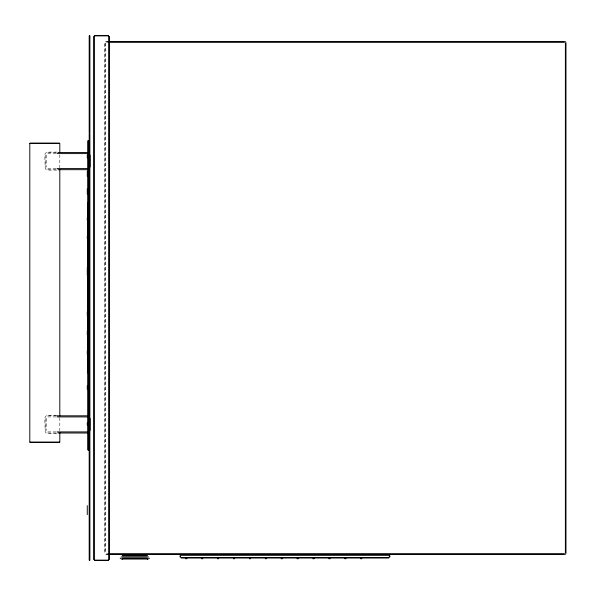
<?xml version="1.0" encoding="UTF-8"?>
<svg xmlns="http://www.w3.org/2000/svg" width="596" height="596" viewBox="0 0 596 596"><rect width="100%" height="100%" fill="white"/><g stroke="black" fill="none" stroke-linecap="round" stroke-linejoin="round"><path stroke-width="0.45" stroke-dasharray="2.98 2.23" d="M108.33 41.429L105.648 41.645L104.821 43.076L104.821 552.924L105.648 554.355L108.33 554.571M106.468 41.645L108.33 41.645M106.468 42.256L108.33 42.256M57.015 152.084L47.807 152.084L46.309 152.487L45.207 153.589L44.804 155.087L45.207 168.586L46.309 169.689L47.807 170.091L57.015 170.091M47.807 152.487L57.015 152.487M47.807 153.589L57.015 153.589M47.807 168.586L57.015 168.586M47.807 169.689L57.015 169.689M57.015 415.405L47.807 415.405L46.309 415.807L45.207 416.909L44.804 418.407L45.207 431.914L46.309 433.009L47.807 433.411L57.015 433.411M47.807 415.807L57.015 415.807M47.807 416.909L57.015 416.909M47.807 431.914L57.015 431.914M47.807 433.009L57.015 433.009M106.468 553.744L108.33 553.744M106.468 554.355L108.33 554.355M105.648 43.076L105.648 552.924M105.045 43.076L105.045 552.924M59.809 154.774L59.809 167.781M59.809 417.714L59.809 430.729M46.309 155.087L46.309 167.089M46.309 418.407L46.309 430.409M45.207 155.087L45.207 167.089M45.207 418.407L45.207 430.409"/><path stroke-width="0.89" d="M149.514 558.169L147.435 559.376M565.373 554.355L565.976 553.744M94.615 35.544L108.42 35.544M94.615 35.879L108.42 35.879M108.33 41.645L564.546 41.645M108.33 42.256L564.546 42.256M30.068 143.152L59.54 143.152M29.875 143.353L59.734 143.353M57.939 152.487L87.418 152.487M57.015 153.589L87.418 153.589M57.015 168.586L87.418 168.586M57.939 169.689L87.418 169.689M87.716 372.835L87.754 202.722M57.015 415.807L87.418 415.807M57.015 416.909L87.418 416.909M57.015 431.914L87.418 431.914M57.939 433.009L87.418 433.009M29.875 442.143L59.734 442.143M30.068 442.344L59.54 442.344M108.33 553.744L564.546 553.744M108.33 554.355L564.546 554.355M181.042 554.734L388.704 554.734M122.225 554.891L147.435 554.891M181.042 555.174L388.704 555.174M122.225 555.77L147.435 555.77M121.025 556.969L148.635 556.969M181.042 557.573L388.704 557.573M181.042 558.012L388.704 558.012M122.225 558.169L147.435 558.169M122.225 559.055L147.435 559.055M94.615 560.121L108.42 560.121M94.615 560.456L108.42 560.456M122.225 559.376L120.146 558.169M565.373 41.645L565.976 42.256M565.976 43.076L565.976 552.924M565.373 43.076L565.373 552.924M389.3 555.77L389.3 556.969M180.446 555.77L180.446 556.969M179.999 555.77L179.999 556.969M109.202 36.326L109.202 559.674M108.874 36.326L108.874 559.674M94.168 36.326L94.168 559.674M93.84 36.326L93.84 559.674M90.018 155.087L90.018 167.089M90.018 418.407L90.018 430.409M89.78 35.73L89.78 132.804M89.78 133.407L89.78 560.27M89.668 35.73L89.668 132.804M89.668 133.407L89.668 560.27M89.519 35.425L89.519 560.575M89.37 35.73L89.37 132.804M89.37 133.407L89.37 560.27M89.258 35.73L89.258 132.804M89.258 133.407L89.258 560.27M89.028 140.753L89.028 449.995M88.916 140.753L88.916 449.995M88.767 140.455L88.767 450.293M88.618 140.753L88.618 449.995M88.32 140.455L88.32 450.293M88.163 140.753L88.163 449.995M88.059 140.753L88.059 449.995M87.865 202.722L87.865 372.53M87.269 154.975L87.269 157.88M87.269 171.268L87.269 173.473M87.269 174.099L87.269 176.304M87.269 188.999L87.269 194.013M87.269 217.994L87.269 220.2M87.269 236.374L87.269 238.579M87.269 267.403L87.269 275.173M87.269 311.76L87.269 315.329M87.269 331.264L87.269 334.833M87.269 350.768L87.269 354.344M87.269 385.746L87.269 389.344M87.269 422.802L87.269 425.008M87.269 505.639L87.269 514.668M59.809 143.621L59.809 151.987M59.809 169.636L59.809 415.859M59.809 432.584L59.809 441.874M29.8 143.621L29.8 441.874M389.739 555.77L389.739 556.969L389.739 555.77M186.742 558.176L185.84 558.176L185.84 558.772L186.742 558.772L186.742 558.176M202.647 558.176L201.746 558.176L201.746 558.772L202.647 558.772L202.647 558.176M218.553 558.176L217.652 558.176L217.652 558.772L218.553 558.772L218.553 558.176M234.459 558.176L233.558 558.176L233.558 558.772L234.459 558.772L234.459 558.176M250.365 558.176L249.463 558.176L249.463 558.772L250.365 558.772L250.365 558.176M266.263 558.176L265.369 558.176L265.369 558.772L266.263 558.772L266.263 558.176M282.169 558.176L281.267 558.176L281.267 558.772L282.169 558.772L282.169 558.176M298.075 558.176L297.173 558.176L297.173 558.772L298.075 558.772L298.075 558.176M313.98 558.176L313.079 558.176L313.079 558.772L313.98 558.772L313.98 558.176M329.886 558.176L328.985 558.176L328.985 558.772L329.886 558.772L329.886 558.176M345.792 558.176L344.89 558.176L344.89 558.772L345.792 558.772L345.792 558.176M361.69 558.176L360.796 558.176L360.796 558.772L361.69 558.772L361.69 558.176M88.506 449.995L88.506 140.753L88.469 449.995"/></g></svg>
